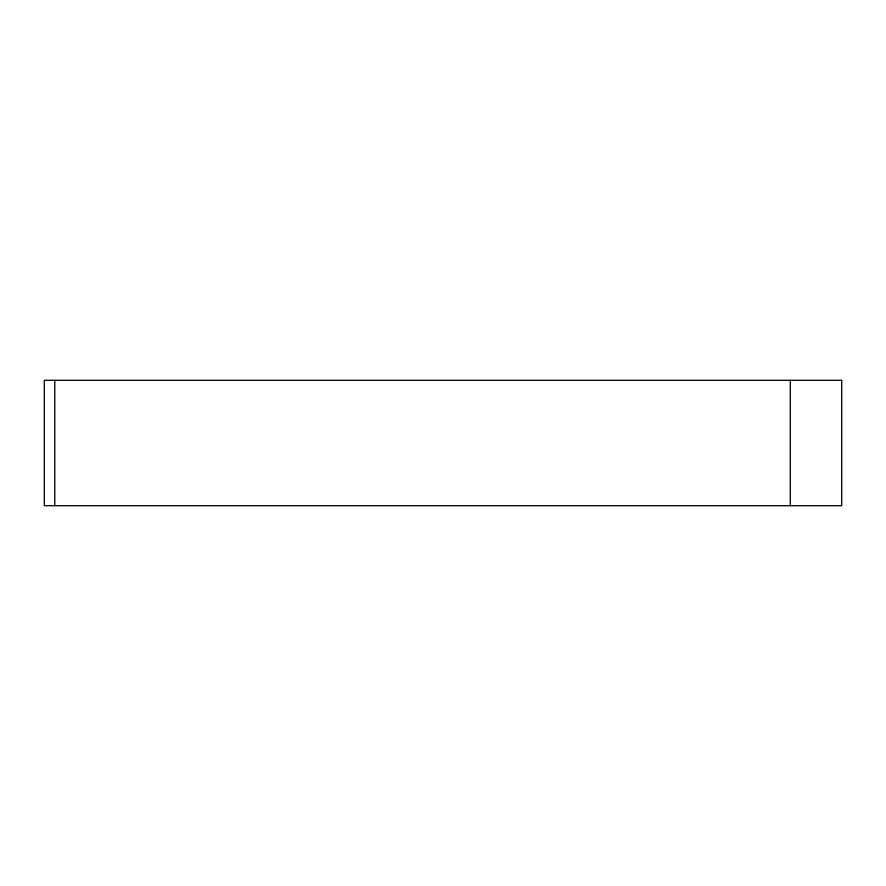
<?xml version="1.0" encoding="UTF-8"?>
<svg xmlns="http://www.w3.org/2000/svg" width="886" height="886" viewBox="0 0 886 886"><rect width="100%" height="100%" fill="white"/><g stroke="black" fill="none" stroke-linecap="round" stroke-linejoin="round"><path stroke-width="1.33" d="M790.29 380.304L790.29 505.696M54.788 380.304L54.788 505.696M841.7 380.304L44.3 380.304L44.3 505.696L841.7 505.696L841.7 380.304"/></g></svg>
